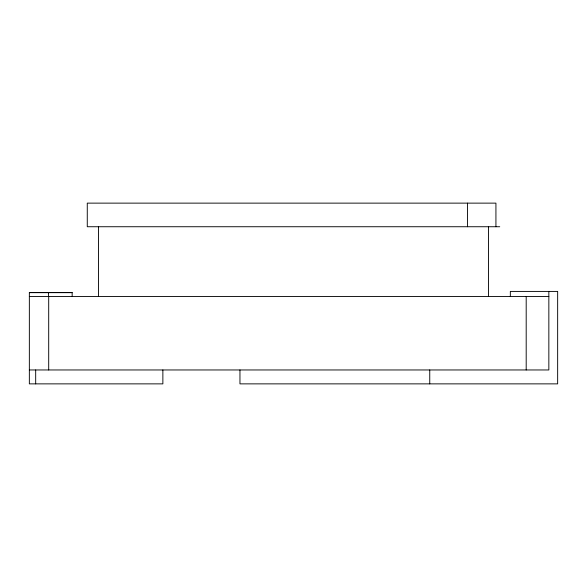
<?xml version="1.0" encoding="UTF-8"?>
<svg xmlns="http://www.w3.org/2000/svg" width="587" height="587" viewBox="0 0 587 587"><rect width="100%" height="100%" fill="white"/><g stroke="black" fill="none" stroke-linecap="round" stroke-linejoin="round"><path stroke-width="0.88" d="M499.728 226.736L87.272 226.736L87.272 203.131L495.927 203.131L495.927 226.736M29.35 292.664L72.164 292.664M29.35 296.56L548.845 296.56M29.35 369.964L548.845 369.964L548.845 291.416M526.194 296.56L526.194 369.964M510.338 296.56L510.338 291.416L557.65 291.416L557.65 383.869L239.958 383.869L239.958 369.964M488.457 226.736L488.457 296.56M467.472 203.131L467.472 226.736M429.75 369.964L429.75 383.869M162.87 369.964L162.87 383.869L29.35 383.869L29.35 292.524L72.164 292.524L72.164 296.56M98.543 226.736L98.543 296.56M48.699 296.56L48.699 369.964M48.53 292.664L48.53 296.56M35.682 369.964L35.682 383.869"/></g></svg>
